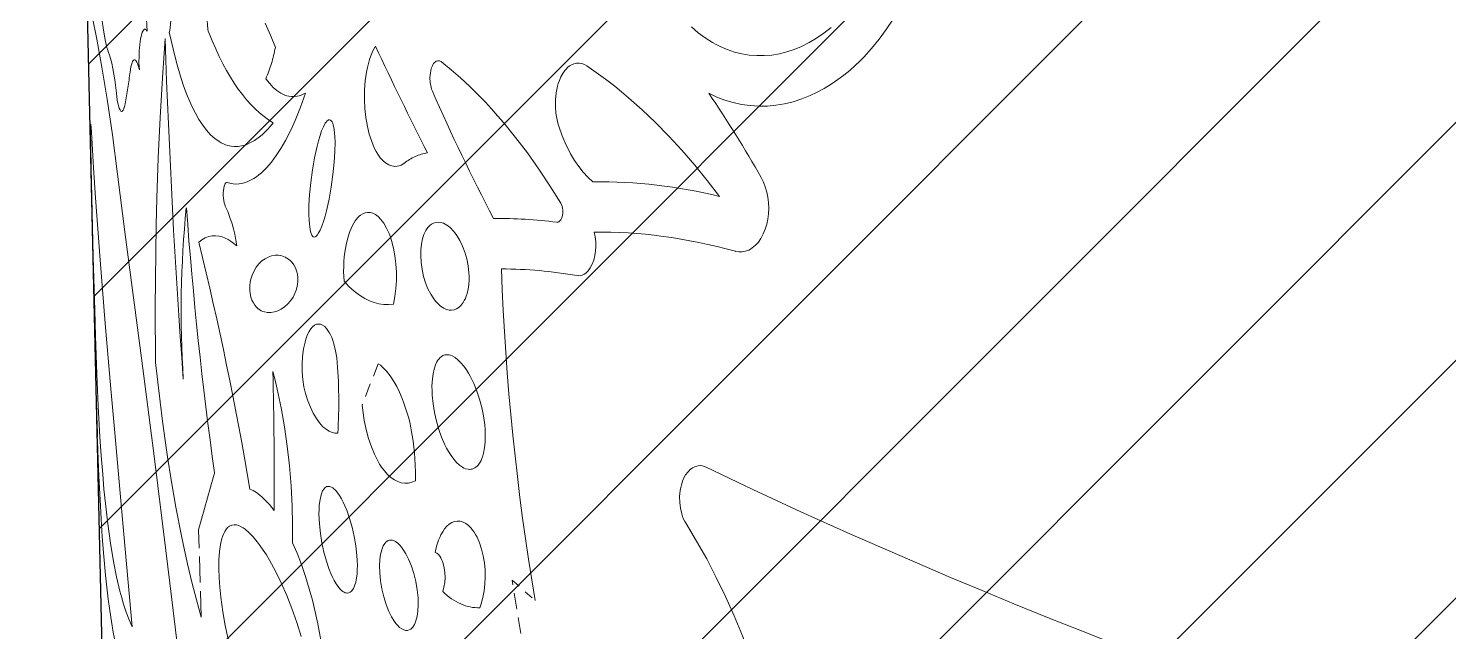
# Model space of a CAD drawing. Extents: x -99 to 297, y 0 to 529.
# Drawn here: x -98.84 to -81.93, y 217.19 to 224.36 of the extents above; entities that cross this region are included whole.
import ezdxf

# ---------------------------------------------------------------- set-up
doc = ezdxf.new("R2010")
doc.units = 0
doc.linetypes.add('DASHED', pattern=[15, 12, -3])

msp = doc.modelspace()

# ---------------------------------------------------------------- linework, layer by layer
at = {"color": 7, "lineweight": 13}
for p, q in [((-98.118, 223.941), (-37.958, 284.101)), ((-98.054, 221.176), (-37.571, 281.66)), ((-97.99, 218.412), (-36.82, 279.582)), ((-97.926, 215.648), (-35.744, 277.83)), ((-97.862, 212.883), (-34.484, 276.261)), ((-97.798, 210.119), (-33.327, 274.59)), ((-97.734, 207.354), (-32.302, 272.786)), ((-97.67, 204.59), (-31.425, 270.835)), ((-97.605, 201.826), (-30.709, 268.722))]:
    msp.add_line(p, q, dxfattribs=at)
at = {"color": 7, "lineweight": 30}
msp.add_line((-96.437, 151.402), (-98.835, 254.886), dxfattribs=at)
at = {"color": 7, "linetype": 'DASHED', "lineweight": 13, "ltscale": 0.013188}
msp.add_line((-94.671, 220.373), (-94.864, 219.882), dxfattribs=at)
at = {"color": 7, "linetype": 'DASHED', "lineweight": 13, "ltscale": 0.016349}
msp.add_line((-98.027, 219.995), (-98.008, 219.342), dxfattribs=at)
at = {"color": 7, "linetype": 'DASHED', "lineweight": 13, "ltscale": 0.02597}
msp.add_line((-96.779, 217.359), (-96.809, 218.398), dxfattribs=at)
at = {"color": 7, "linetype": 'DASHED', "lineweight": 13, "ltscale": 0.016107}
msp.add_line((-92.975, 217.164), (-93.078, 217.8), dxfattribs=at)
at = {"color": 7, "linetype": 'DASHED', "lineweight": 13, "ltscale": 0.009148}
msp.add_line((-93.078, 217.8), (-92.803, 217.558), dxfattribs=at)
at = {"color": 7, "linetype": 'DASHED', "lineweight": 13}
for points in [[(-98.01, 225.214), (-98.003, 225.043), (-97.994, 224.877), (-97.985, 224.746), (-97.975, 224.621), (-97.957, 224.447), (-97.947, 224.368), (-97.935, 224.294), (-97.919, 224.206), (-97.901, 224.133), (-97.891, 224.102), (-97.881, 224.076)], [(-97.421, 224.33), (-97.428, 224.473), (-97.429, 224.617), (-97.426, 224.688), (-97.422, 224.757), (-97.412, 224.843), (-97.4, 224.921), (-97.384, 224.987), (-97.368, 225.031), (-97.359, 225.048), (-97.35, 225.063)], [(-97.773, 222.628), (-97.835, 223.096), (-97.899, 223.522), (-97.962, 223.902), (-98.021, 224.232), (-98.071, 224.489), (-98.098, 224.614), (-98.118, 224.7), (-98.128, 224.734), (-98.131, 224.744)], [(-96.688, 224.311), (-96.694, 224.33), (-96.699, 224.353), (-96.705, 224.403), (-96.706, 224.452), (-96.702, 224.498), (-96.698, 224.518), (-96.693, 224.537), (-96.687, 224.551), (-96.68, 224.562), (-96.672, 224.568), (-96.663, 224.568)], [(-97.515, 223.87), (-97.519, 223.954), (-97.518, 224.038), (-97.516, 224.101), (-97.511, 224.162), (-97.505, 224.212), (-97.498, 224.255), (-97.487, 224.298), (-97.481, 224.316), (-97.474, 224.33), (-97.467, 224.341), (-97.459, 224.348), (-97.453, 224.351), (-97.447, 224.352), (-97.44, 224.35), (-97.434, 224.346), (-97.421, 224.33)], [(-96.016, 224.423), (-95.955, 224.281), (-95.896, 224.134)], [(-90.944, 224.379), (-90.863, 224.31), (-90.779, 224.248), (-90.692, 224.193), (-90.648, 224.169), (-90.603, 224.147), (-90.518, 224.11), (-90.431, 224.081), (-90.344, 224.059), (-90.255, 224.045), (-90.166, 224.038), (-90.076, 224.038), (-89.986, 224.045), (-89.896, 224.06), (-89.807, 224.082), (-89.719, 224.112), (-89.632, 224.148), (-89.541, 224.194), (-89.453, 224.247), (-89.366, 224.307), (-89.282, 224.374)], [(-90.738, 223.59), (-90.642, 223.546), (-90.545, 223.509), (-90.446, 223.479), (-90.346, 223.457), (-90.244, 223.443), (-90.142, 223.437), (-90.04, 223.439), (-89.937, 223.448), (-89.835, 223.465), (-89.732, 223.49), (-89.631, 223.523), (-89.531, 223.562), (-89.446, 223.602), (-89.362, 223.648), (-89.28, 223.698), (-89.199, 223.753), (-89.128, 223.806), (-89.059, 223.863), (-88.991, 223.923), (-88.942, 223.97), (-88.893, 224.019), (-88.799, 224.123), (-88.709, 224.233), (-88.624, 224.35), (-88.543, 224.472)], [(-97.208, 224.243), (-97.241, 223.775), (-97.268, 223.302), (-97.29, 222.824), (-97.306, 222.342), (-97.314, 222.021), (-97.32, 221.698), (-97.324, 221.37), (-97.326, 221.042), (-97.324, 220.387)], [(-97.158, 224.318), (-97.114, 224.117), (-97.09, 224.02), (-97.065, 223.927), (-97.03, 223.807), (-96.993, 223.692), (-96.953, 223.584), (-96.902, 223.463), (-96.876, 223.407), (-96.848, 223.353), (-96.806, 223.278), (-96.761, 223.211), (-96.715, 223.15), (-96.667, 223.097), (-96.617, 223.053), (-96.566, 223.016), (-96.54, 223.001), (-96.514, 222.988), (-96.488, 222.978), (-96.461, 222.969), (-96.421, 222.961), (-96.381, 222.957), (-96.34, 222.958), (-96.3, 222.964), (-96.272, 222.971), (-96.245, 222.979), (-96.19, 223.003), (-96.145, 223.029), (-96.099, 223.06), (-96.054, 223.097), (-96.021, 223.128), (-95.988, 223.161), (-95.954, 223.198), (-95.921, 223.238)], [(-97.881, 224.076), (-97.869, 224.044), (-97.858, 224.004), (-97.844, 223.949), (-97.831, 223.885), (-97.808, 223.75), (-97.788, 223.593)], [(-97.625, 223.844), (-97.615, 223.904), (-97.609, 223.93), (-97.602, 223.951), (-97.595, 223.968), (-97.587, 223.98), (-97.578, 223.987), (-97.568, 223.987), (-97.558, 223.981), (-97.551, 223.972), (-97.544, 223.96), (-97.536, 223.943), (-97.529, 223.921), (-97.515, 223.87)], [(-94.705, 224.151), (-94.734, 224.096), (-94.759, 224.035), (-94.774, 223.991), (-94.788, 223.945), (-94.8, 223.895), (-94.81, 223.843), (-94.825, 223.738), (-94.834, 223.63), (-94.835, 223.52), (-94.83, 223.41), (-94.819, 223.301), (-94.8, 223.196), (-94.778, 223.103), (-94.749, 223.016), (-94.733, 222.974), (-94.715, 222.935), (-94.696, 222.899), (-94.676, 222.865), (-94.647, 222.824), (-94.616, 222.79), (-94.583, 222.762), (-94.565, 222.75), (-94.547, 222.74), (-94.529, 222.732), (-94.51, 222.726), (-94.491, 222.722), (-94.472, 222.721), (-94.447, 222.722), (-94.422, 222.728), (-94.397, 222.737), (-94.379, 222.746), (-94.361, 222.758)], [(-93.917, 223.963), (-93.924, 223.968), (-93.943, 223.976), (-93.962, 223.977), (-93.98, 223.971), (-93.991, 223.965), (-94.001, 223.956), (-94.012, 223.943), (-94.021, 223.927), (-94.031, 223.907), (-94.04, 223.884), (-94.046, 223.859), (-94.051, 223.832), (-94.055, 223.804), (-94.056, 223.775), (-94.053, 223.718), (-94.043, 223.664), (-94.036, 223.639), (-94.027, 223.616)], [(-92.497, 222.282), (-92.627, 222.49), (-92.76, 222.689), (-92.896, 222.881), (-93.036, 223.065), (-93.178, 223.239), (-93.251, 223.324), (-93.324, 223.406), (-93.396, 223.484), (-93.469, 223.56), (-93.58, 223.67), (-93.692, 223.774), (-93.805, 223.871), (-93.917, 223.963)], [(-92.188, 223.916), (-92.218, 223.933), (-92.249, 223.944), (-92.281, 223.949), (-92.313, 223.948), (-92.344, 223.941), (-92.37, 223.93), (-92.394, 223.915), (-92.418, 223.896), (-92.435, 223.879), (-92.45, 223.861), (-92.475, 223.825), (-92.497, 223.786), (-92.515, 223.743), (-92.528, 223.708), (-92.538, 223.673), (-92.547, 223.634), (-92.554, 223.595), (-92.562, 223.514), (-92.563, 223.432), (-92.557, 223.352), (-92.543, 223.273), (-92.534, 223.235), (-92.523, 223.198)], [(-90.609, 222.364), (-90.755, 222.554), (-90.904, 222.737), (-91.057, 222.912), (-91.212, 223.081), (-91.37, 223.241), (-91.53, 223.394), (-91.692, 223.538), (-91.774, 223.606), (-91.856, 223.673), (-91.966, 223.758), (-92.077, 223.839), (-92.188, 223.916)], [(-96.01, 223.764), (-95.967, 223.709), (-95.923, 223.661), (-95.877, 223.622), (-95.831, 223.591), (-95.807, 223.579), (-95.783, 223.569), (-95.759, 223.561), (-95.735, 223.556), (-95.703, 223.552), (-95.67, 223.551), (-95.637, 223.555), (-95.613, 223.561), (-95.589, 223.568), (-95.564, 223.578), (-95.539, 223.591)], [(-97.788, 223.593), (-97.777, 223.51), (-97.763, 223.442), (-97.754, 223.413), (-97.745, 223.392), (-97.736, 223.379), (-97.728, 223.374), (-97.721, 223.374), (-97.714, 223.38), (-97.708, 223.389), (-97.699, 223.408), (-97.691, 223.434), (-97.684, 223.466)], [(-95.539, 223.591), (-95.596, 223.426), (-95.627, 223.345), (-95.659, 223.267), (-95.691, 223.196), (-95.724, 223.127), (-95.776, 223.027), (-95.83, 222.934), (-95.885, 222.849), (-95.943, 222.772), (-96.001, 222.704), (-96.061, 222.646), (-96.091, 222.621), (-96.122, 222.598), (-96.152, 222.577), (-96.183, 222.56), (-96.231, 222.537), (-96.279, 222.522), (-96.328, 222.513), (-96.375, 222.511), (-96.423, 222.516), (-96.469, 222.528)], [(-98.08, 223.06), (-98.088, 223.189), (-98.092, 223.22), (-98.093, 223.223), (-98.093, 223.224), (-98.094, 223.224), (-98.094, 223.224), (-98.094, 223.224), (-98.094, 223.224), (-98.094, 223.223), (-98.095, 223.219), (-98.096, 223.192), (-98.097, 223.129), (-98.094, 222.945), (-98.089, 222.704)], [(-95.231, 223.264), (-95.241, 223.272), (-95.251, 223.275), (-95.263, 223.273), (-95.271, 223.268), (-95.28, 223.261), (-95.291, 223.248), (-95.302, 223.233), (-95.324, 223.193), (-95.345, 223.143), (-95.364, 223.087), (-95.383, 223.026), (-95.4, 222.96), (-95.43, 222.823), (-95.455, 222.679), (-95.475, 222.531), (-95.489, 222.384), (-95.496, 222.261), (-95.497, 222.14), (-95.495, 222.084), (-95.491, 222.033), (-95.483, 221.971), (-95.477, 221.945), (-95.471, 221.922), (-95.463, 221.904), (-95.454, 221.89)], [(-95.454, 221.89), (-95.444, 221.882), (-95.434, 221.879), (-95.423, 221.881), (-95.415, 221.886), (-95.406, 221.894), (-95.395, 221.906), (-95.385, 221.922), (-95.363, 221.962), (-95.343, 222.01), (-95.324, 222.064), (-95.305, 222.127), (-95.287, 222.194), (-95.256, 222.331), (-95.23, 222.475), (-95.21, 222.623), (-95.195, 222.771), (-95.187, 222.894), (-95.186, 223.014), (-95.188, 223.07), (-95.191, 223.122), (-95.2, 223.183), (-95.206, 223.21), (-95.213, 223.233), (-95.221, 223.251), (-95.231, 223.264)], [(-92.523, 223.198), (-92.481, 223.083), (-92.434, 222.973), (-92.408, 222.921), (-92.381, 222.87), (-92.335, 222.792), (-92.285, 222.72), (-92.232, 222.653), (-92.176, 222.592), (-92.117, 222.537)], [(-97.602, 217.243), (-97.711, 218.477), (-97.808, 219.55), (-97.854, 220.076), (-97.921, 220.851), (-97.982, 221.608), (-98.01, 221.979), (-98.036, 222.345), (-98.059, 222.705), (-98.08, 223.06)], [(-98.089, 222.704), (-98.063, 221.645), (-98.046, 221.009), (-98.037, 220.7), (-98.021, 220.251), (-98.004, 219.867), (-97.984, 219.504)], [(-96.418, 209.219), (-96.453, 209.95), (-96.493, 210.68), (-96.539, 211.408), (-96.59, 212.134), (-96.624, 212.587), (-96.661, 213.039), (-96.701, 213.506), (-96.743, 213.973), (-96.83, 214.883), (-96.924, 215.787), (-96.99, 216.384), (-97.058, 216.978), (-97.127, 217.568), (-97.199, 218.152), (-97.344, 219.307), (-97.491, 220.44), (-97.682, 221.911), (-97.773, 222.628)], [(-96.469, 222.528), (-96.477, 222.528), (-96.485, 222.524), (-96.492, 222.516), (-96.499, 222.504), (-96.506, 222.484), (-96.511, 222.462), (-96.515, 222.435), (-96.517, 222.406), (-96.517, 222.375), (-96.515, 222.344), (-96.511, 222.314), (-96.505, 222.286), (-96.499, 222.266), (-96.492, 222.249)], [(-90.421, 221.71), (-90.38, 221.703), (-90.34, 221.703), (-90.299, 221.711), (-90.26, 221.726), (-90.239, 221.737), (-90.219, 221.751), (-90.181, 221.782), (-90.147, 221.821), (-90.116, 221.865), (-90.088, 221.917), (-90.065, 221.973), (-90.047, 222.032), (-90.034, 222.094), (-90.026, 222.158), (-90.024, 222.224), (-90.026, 222.29), (-90.034, 222.355), (-90.046, 222.416), (-90.064, 222.476), (-90.086, 222.534), (-90.112, 222.587)], [(-96.492, 222.249), (-96.463, 222.185), (-96.436, 222.114), (-96.411, 222.037), (-96.395, 221.977), (-96.38, 221.915), (-96.366, 221.845), (-96.353, 221.774)], [(-94.49, 221.082), (-94.472, 221.173), (-94.46, 221.267), (-94.454, 221.364), (-94.454, 221.462), (-94.46, 221.56), (-94.472, 221.657), (-94.489, 221.75), (-94.513, 221.839), (-94.527, 221.881), (-94.542, 221.921), (-94.572, 221.987), (-94.606, 222.045), (-94.624, 222.07), (-94.643, 222.094), (-94.673, 222.124), (-94.704, 222.147), (-94.736, 222.163), (-94.769, 222.172), (-94.798, 222.174), (-94.826, 222.169), (-94.854, 222.158), (-94.881, 222.142), (-94.898, 222.128), (-94.915, 222.112), (-94.946, 222.073), (-94.963, 222.046), (-94.979, 222.017), (-94.995, 221.983), (-95.01, 221.947), (-95.035, 221.87), (-95.054, 221.788), (-95.069, 221.701), (-95.075, 221.646), (-95.079, 221.59), (-95.082, 221.531), (-95.083, 221.472), (-95.078, 221.357)], [(-92.547, 222.057), (-92.531, 222.059), (-92.522, 222.062), (-92.513, 222.068), (-92.498, 222.085), (-92.486, 222.107), (-92.477, 222.136), (-92.473, 222.166), (-92.473, 222.198), (-92.477, 222.228), (-92.485, 222.257), (-92.497, 222.282)], [(-93.613, 221.209), (-93.601, 221.26), (-93.594, 221.316), (-93.59, 221.373), (-93.59, 221.414), (-93.592, 221.455), (-93.601, 221.538), (-93.617, 221.62), (-93.64, 221.699), (-93.667, 221.772), (-93.699, 221.839), (-93.735, 221.899), (-93.755, 221.926), (-93.775, 221.952), (-93.813, 221.991), (-93.834, 222.008), (-93.855, 222.023), (-93.875, 222.035), (-93.894, 222.044), (-93.925, 222.053), (-93.955, 222.057), (-93.985, 222.055), (-94.014, 222.046), (-94.036, 222.034), (-94.058, 222.017), (-94.078, 221.997), (-94.092, 221.978), (-94.104, 221.958), (-94.127, 221.912), (-94.144, 221.859)], [(-96.353, 221.774), (-96.406, 221.817), (-96.433, 221.835), (-96.459, 221.851), (-96.495, 221.868), (-96.529, 221.882), (-96.564, 221.891), (-96.607, 221.896), (-96.649, 221.894), (-96.691, 221.886), (-96.731, 221.871), (-96.77, 221.849), (-96.808, 221.821)], [(-94.144, 221.859), (-94.157, 221.796), (-94.164, 221.729), (-94.166, 221.659), (-94.161, 221.576), (-94.149, 221.494), (-94.131, 221.413), (-94.108, 221.336), (-94.08, 221.266), (-94.047, 221.202), (-94.011, 221.145), (-93.991, 221.119), (-93.97, 221.096), (-93.932, 221.06), (-93.912, 221.046), (-93.891, 221.034), (-93.86, 221.02), (-93.829, 221.012), (-93.799, 221.01), (-93.768, 221.015), (-93.738, 221.027), (-93.71, 221.045), (-93.684, 221.07), (-93.661, 221.101), (-93.647, 221.124), (-93.634, 221.15), (-93.623, 221.178), (-93.613, 221.209)], [(-92.304, 221.422), (-92.285, 221.42), (-92.265, 221.422), (-92.243, 221.428), (-92.221, 221.438), (-92.2, 221.452), (-92.186, 221.465), (-92.172, 221.48), (-92.147, 221.514), (-92.125, 221.557), (-92.106, 221.606), (-92.093, 221.659), (-92.085, 221.713), (-92.082, 221.77), (-92.083, 221.826), (-92.09, 221.883), (-92.102, 221.937)], [(-95.628, 221.395), (-95.633, 221.438), (-95.643, 221.479), (-95.657, 221.516), (-95.676, 221.55), (-95.695, 221.576), (-95.717, 221.599), (-95.741, 221.618), (-95.759, 221.631), (-95.778, 221.641), (-95.818, 221.655), (-95.858, 221.663), (-95.899, 221.663), (-95.94, 221.656), (-95.98, 221.643), (-96.019, 221.623), (-96.056, 221.596), (-96.091, 221.563), (-96.123, 221.523), (-96.15, 221.478), (-96.173, 221.426), (-96.19, 221.369), (-96.196, 221.339), (-96.2, 221.309), (-96.201, 221.279), (-96.201, 221.249)], [(-96.201, 221.249), (-96.196, 221.207), (-96.188, 221.167), (-96.175, 221.129), (-96.158, 221.096), (-96.14, 221.069), (-96.121, 221.046), (-96.099, 221.027), (-96.082, 221.014), (-96.064, 221.004), (-96.046, 220.996), (-96.027, 220.99), (-95.988, 220.982), (-95.948, 220.982), (-95.908, 220.989), (-95.867, 221.002), (-95.827, 221.022), (-95.788, 221.049), (-95.75, 221.082), (-95.716, 221.122), (-95.685, 221.167), (-95.671, 221.193), (-95.659, 221.221), (-95.649, 221.248), (-95.64, 221.276), (-95.632, 221.315), (-95.628, 221.355), (-95.628, 221.395)], [(-95.078, 221.357), (-95.02, 221.293), (-94.959, 221.237), (-94.896, 221.189), (-94.864, 221.168), (-94.831, 221.149), (-94.776, 221.122), (-94.72, 221.102), (-94.663, 221.087), (-94.606, 221.079), (-94.548, 221.078), (-94.49, 221.082)], [(-95.165, 220.444), (-95.18, 220.529), (-95.2, 220.61), (-95.212, 220.648), (-95.225, 220.684), (-95.239, 220.716), (-95.255, 220.745), (-95.27, 220.769), (-95.286, 220.791), (-95.309, 220.815), (-95.333, 220.832), (-95.357, 220.843), (-95.382, 220.846), (-95.406, 220.843), (-95.43, 220.832), (-95.453, 220.813), (-95.474, 220.788), (-95.494, 220.757), (-95.508, 220.731), (-95.52, 220.702), (-95.532, 220.667), (-95.543, 220.629), (-95.56, 220.549), (-95.571, 220.461), (-95.576, 220.369), (-95.575, 220.277), (-95.568, 220.185), (-95.556, 220.099), (-95.538, 220.018)], [(-93.46, 219.202), (-93.448, 219.224), (-93.438, 219.248), (-93.427, 219.278), (-93.418, 219.31), (-93.406, 219.375), (-93.399, 219.445), (-93.397, 219.492), (-93.397, 219.54), (-93.399, 219.593), (-93.404, 219.647), (-93.418, 219.752), (-93.439, 219.855), (-93.466, 219.954), (-93.498, 220.049), (-93.535, 220.139), (-93.576, 220.224), (-93.598, 220.263), (-93.621, 220.3), (-93.654, 220.345), (-93.687, 220.385), (-93.722, 220.42), (-93.757, 220.447), (-93.793, 220.467), (-93.81, 220.474), (-93.828, 220.479), (-93.853, 220.481), (-93.878, 220.479), (-93.901, 220.471), (-93.923, 220.457), (-93.936, 220.446), (-93.948, 220.433), (-93.961, 220.416), (-93.973, 220.396)], [(-97.324, 220.387), (-97.269, 219.921), (-97.24, 219.69), (-97.208, 219.461), (-97.175, 219.238), (-97.14, 219.016), (-97.079, 218.667), (-97.013, 218.326), (-96.978, 218.158), (-96.941, 217.993), (-96.89, 217.777), (-96.836, 217.566), (-96.779, 217.359)], [(-95.925, 220.282), (-95.898, 220.177), (-95.873, 220.07), (-95.826, 219.851), (-95.787, 219.625), (-95.754, 219.393), (-95.727, 219.158), (-95.708, 218.92), (-95.696, 218.68), (-95.69, 218.463), (-95.691, 218.245)], [(-94.229, 218.981), (-94.228, 219.076), (-94.23, 219.172), (-94.239, 219.313), (-94.255, 219.452), (-94.278, 219.589), (-94.293, 219.658), (-94.309, 219.725), (-94.326, 219.787), (-94.345, 219.847), (-94.365, 219.906), (-94.386, 219.962), (-94.417, 220.034), (-94.45, 220.101), (-94.486, 220.164), (-94.529, 220.229), (-94.574, 220.285), (-94.622, 220.334), (-94.646, 220.355), (-94.671, 220.373)], [(-93.973, 220.396), (-93.991, 220.359), (-94.007, 220.309), (-94.019, 220.254), (-94.027, 220.194), (-94.03, 220.15), (-94.032, 220.105), (-94.031, 220.052), (-94.029, 219.998), (-94.019, 219.895), (-94.002, 219.793), (-93.979, 219.691), (-93.95, 219.593), (-93.917, 219.499), (-93.879, 219.411), (-93.858, 219.37), (-93.836, 219.331), (-93.805, 219.282), (-93.773, 219.238), (-93.739, 219.199), (-93.704, 219.167), (-93.669, 219.142), (-93.651, 219.133), (-93.633, 219.125), (-93.6, 219.118), (-93.584, 219.117), (-93.568, 219.118), (-93.552, 219.121), (-93.537, 219.127), (-93.523, 219.134), (-93.509, 219.144), (-93.495, 219.155), (-93.483, 219.169), (-93.46, 219.202)], [(-95.538, 220.018), (-95.51, 219.934), (-95.478, 219.856), (-95.444, 219.785), (-95.406, 219.721), (-95.369, 219.669), (-95.329, 219.625), (-95.308, 219.606), (-95.287, 219.59), (-95.254, 219.57), (-95.221, 219.556), (-95.187, 219.548), (-95.153, 219.546)], [(-94.864, 219.882), (-94.852, 219.79), (-94.837, 219.7), (-94.814, 219.59), (-94.786, 219.484), (-94.753, 219.384), (-94.717, 219.297), (-94.677, 219.217), (-94.656, 219.18), (-94.633, 219.145), (-94.597, 219.098), (-94.56, 219.056), (-94.52, 219.021), (-94.479, 218.993), (-94.439, 218.973), (-94.397, 218.959), (-94.355, 218.954), (-94.313, 218.955), (-94.271, 218.965), (-94.229, 218.981)], [(-97.984, 219.504), (-97.969, 219.279), (-97.951, 219.06), (-97.936, 218.883), (-97.919, 218.711), (-97.89, 218.469), (-97.859, 218.239), (-97.822, 218.023), (-97.786, 217.84), (-97.746, 217.67), (-97.725, 217.59), (-97.702, 217.514), (-97.671, 217.417), (-97.637, 217.327), (-97.602, 217.243)], [(-98.008, 219.342), (-97.996, 219.032), (-97.983, 218.753), (-97.971, 218.53), (-97.956, 218.313), (-97.938, 218.081), (-97.917, 217.857), (-97.885, 217.573), (-97.867, 217.437), (-97.847, 217.306), (-97.826, 217.181), (-97.803, 217.062), (-97.766, 216.891), (-97.725, 216.732), (-97.702, 216.658), (-97.679, 216.587), (-97.642, 216.487), (-97.603, 216.395), (-97.561, 216.311), (-97.516, 216.235)], [(-90.77, 219.145), (-90.801, 219.157), (-90.833, 219.162), (-90.865, 219.161), (-90.897, 219.153), (-90.93, 219.137), (-90.96, 219.114), (-90.988, 219.085), (-91.013, 219.051), (-91.033, 219.015), (-91.05, 218.975), (-91.063, 218.933), (-91.071, 218.9), (-91.077, 218.866), (-91.082, 218.831), (-91.084, 218.796), (-91.083, 218.724), (-91.074, 218.654), (-91.059, 218.588), (-91.048, 218.557), (-91.036, 218.526), (-91.022, 218.498), (-91.007, 218.472)], [(-85.502, 216.88), (-86.301, 217.195), (-86.704, 217.357), (-87.104, 217.519), (-87.483, 217.676), (-87.858, 217.833), (-88.463, 218.091), (-89.058, 218.351), (-89.641, 218.614), (-90.212, 218.878), (-90.77, 219.145)], [(-94.967, 217.701), (-94.958, 217.721), (-94.949, 217.742), (-94.94, 217.772), (-94.933, 217.805), (-94.924, 217.87), (-94.921, 217.923), (-94.92, 217.978), (-94.921, 218.035), (-94.925, 218.093), (-94.937, 218.206), (-94.956, 218.318), (-94.982, 218.429), (-95.012, 218.534), (-95.047, 218.633), (-95.067, 218.682), (-95.089, 218.728), (-95.11, 218.768), (-95.132, 218.805), (-95.163, 218.849), (-95.18, 218.869), (-95.198, 218.886), (-95.212, 218.897), (-95.227, 218.906), (-95.239, 218.911), (-95.251, 218.914), (-95.267, 218.915), (-95.282, 218.912), (-95.296, 218.905), (-95.306, 218.897), (-95.316, 218.887), (-95.333, 218.86)], [(-96.2, 218.883), (-96.161, 218.865), (-96.122, 218.841), (-96.082, 218.812), (-96.053, 218.787), (-96.024, 218.76), (-95.966, 218.698), (-95.909, 218.627)], [(-95.333, 218.86), (-95.343, 218.839), (-95.351, 218.814), (-95.364, 218.757), (-95.373, 218.691), (-95.376, 218.64), (-95.377, 218.587), (-95.376, 218.528), (-95.372, 218.468), (-95.36, 218.356), (-95.342, 218.243), (-95.318, 218.133), (-95.289, 218.027), (-95.256, 217.928), (-95.236, 217.88), (-95.216, 217.834), (-95.195, 217.794), (-95.173, 217.756), (-95.142, 217.713), (-95.125, 217.693), (-95.107, 217.676), (-95.092, 217.665), (-95.077, 217.656), (-95.065, 217.65), (-95.052, 217.647), (-95.036, 217.646), (-95.021, 217.649), (-95.006, 217.656), (-94.995, 217.664), (-94.985, 217.674), (-94.967, 217.701)], [(-95.587, 217.129), (-95.64, 217.297), (-95.698, 217.461), (-95.76, 217.618), (-95.826, 217.768), (-95.895, 217.908), (-95.966, 218.037), (-96.003, 218.099), (-96.04, 218.157), (-96.075, 218.208), (-96.111, 218.255), (-96.159, 218.314), (-96.208, 218.364), (-96.255, 218.405), (-96.278, 218.421), (-96.301, 218.435), (-96.331, 218.448), (-96.359, 218.456), (-96.387, 218.458), (-96.415, 218.454), (-96.441, 218.442), (-96.464, 218.424), (-96.486, 218.398), (-96.499, 218.377), (-96.511, 218.353), (-96.522, 218.325), (-96.533, 218.294), (-96.549, 218.225)], [(-93.462, 217.472), (-93.446, 217.517), (-93.425, 217.592), (-93.41, 217.672), (-93.401, 217.754), (-93.398, 217.838), (-93.4, 217.923), (-93.408, 218.007), (-93.422, 218.089), (-93.441, 218.168), (-93.466, 218.242), (-93.495, 218.31), (-93.512, 218.341), (-93.531, 218.371), (-93.548, 218.395), (-93.566, 218.417), (-93.597, 218.448), (-93.629, 218.472), (-93.662, 218.49), (-93.696, 218.5), (-93.73, 218.502), (-93.763, 218.497), (-93.795, 218.485), (-93.826, 218.466), (-93.855, 218.44), (-93.881, 218.41), (-93.904, 218.376), (-93.925, 218.338), (-93.94, 218.307), (-93.953, 218.274), (-93.976, 218.204), (-93.993, 218.128)], [(-91.007, 218.472), (-90.882, 218.265), (-90.762, 218.052), (-90.648, 217.832), (-90.539, 217.606), (-90.435, 217.375), (-90.337, 217.138), (-90.245, 216.897), (-90.16, 216.651), (-90.08, 216.401), (-90.007, 216.147), (-89.94, 215.891), (-89.88, 215.631), (-89.827, 215.368), (-89.78, 215.103)], [(-95.691, 218.245), (-95.636, 218.119), (-95.585, 217.984), (-95.537, 217.843), (-95.492, 217.696), (-95.455, 217.561), (-95.422, 217.422), (-95.391, 217.28), (-95.37, 217.172), (-95.351, 217.062)], [(-94.24, 217.272), (-94.23, 217.293), (-94.222, 217.317), (-94.208, 217.372), (-94.199, 217.431), (-94.195, 217.508), (-94.197, 217.589), (-94.207, 217.686), (-94.224, 217.783), (-94.247, 217.877), (-94.276, 217.967), (-94.311, 218.051), (-94.342, 218.113), (-94.377, 218.169), (-94.395, 218.193), (-94.414, 218.215), (-94.439, 218.24), (-94.465, 218.258), (-94.491, 218.271), (-94.505, 218.275), (-94.519, 218.276), (-94.537, 218.275), (-94.554, 218.27), (-94.57, 218.26), (-94.582, 218.25), (-94.593, 218.237), (-94.612, 218.206)], [(-96.549, 218.225), (-96.561, 218.139), (-96.568, 218.043), (-96.569, 217.939), (-96.566, 217.829), (-96.558, 217.716), (-96.546, 217.599), (-96.535, 217.511), (-96.521, 217.423), (-96.492, 217.259), (-96.456, 217.096)], [(-94.612, 218.206), (-94.621, 218.185), (-94.63, 218.161), (-94.643, 218.106), (-94.651, 218.046), (-94.655, 217.969), (-94.653, 217.889), (-94.643, 217.792), (-94.627, 217.695), (-94.605, 217.601), (-94.577, 217.511), (-94.544, 217.427), (-94.513, 217.364), (-94.479, 217.309), (-94.461, 217.285), (-94.442, 217.263), (-94.417, 217.238), (-94.391, 217.219), (-94.365, 217.207), (-94.344, 217.202), (-94.323, 217.202), (-94.303, 217.207), (-94.284, 217.218), (-94.272, 217.228), (-94.26, 217.24), (-94.24, 217.272)], [(-93.993, 218.128), (-93.974, 218.119), (-93.956, 218.103), (-93.939, 218.083), (-93.928, 218.066), (-93.918, 218.046), (-93.908, 218.023), (-93.899, 217.999), (-93.886, 217.946), (-93.878, 217.89), (-93.876, 217.83), (-93.879, 217.771), (-93.889, 217.716), (-93.904, 217.666)]]:
    msp.add_lwpolyline(points, dxfattribs=at)
for centre, radius, start, end in [((-102.208, 225.126), 5.115, 350.9106, 0.0763), ((9.362, 227.885), 106.633, 181.95745, 184.13843), ((-97.643, 224.465), 1.778, 336.766, 349.2721), ((-48.729, 245.802), 50.819, 205.2169, 206.811), ((-103.77, 224.612), 6.193, 349.3326, 352.8788), ((-71.727, 233.413), 24.357, 203.7155, 207.6734), ((-101.894, 215.941), 13.527, 29.4252, 34.4366), ((-94.007, 222.336), 0.55, 98.1642, 129.9881), ((-92.051, 216.517), 6.022, 76.1436, 90.6248), ((-84.321, 220.991), 12.696, 174.4082, 183.6141), ((-46.97, 225.922), 50.121, 184.2266, 187.8525), ((-93.235, 216.657), 5.444, 82.737, 90.6582), ((-133.926, 212.598), 38.246, 9.4587, 13.954), ((-63.184, 222.568), 30.04, 182.0351, 189.5996), ((-93.239, 215.988), 5.514, 80.2376, 89.6462), ((-100.958, 219.916), 5.817, 356.3543, 5.2081), ((-147.486, 218.974), 51.577, 359.6153, 1.4534), ((-65.772, 210.151), 32.114, 163.8683, 165.1207)]:
    msp.add_arc(centre, radius, start, end, dxfattribs=at)
for centre, major_axis, ratio, start_param, end_param in [((-91.978, 241.735), (-3.658, -18.607), 0.21173, 5.963931, 6.208104), ((-88.858, 214.287), (5.515, -6.886), 0.604942, 2.445762, 2.706191), ((-93.399, 219.7), (-0.103, -2.228), 0.473552, 5.884354, 6.321616)]:
    msp.add_ellipse(centre, major_axis=major_axis, ratio=ratio, start_param=start_param, end_param=end_param, dxfattribs=at)

doc.saveas('drawing.dxf')
